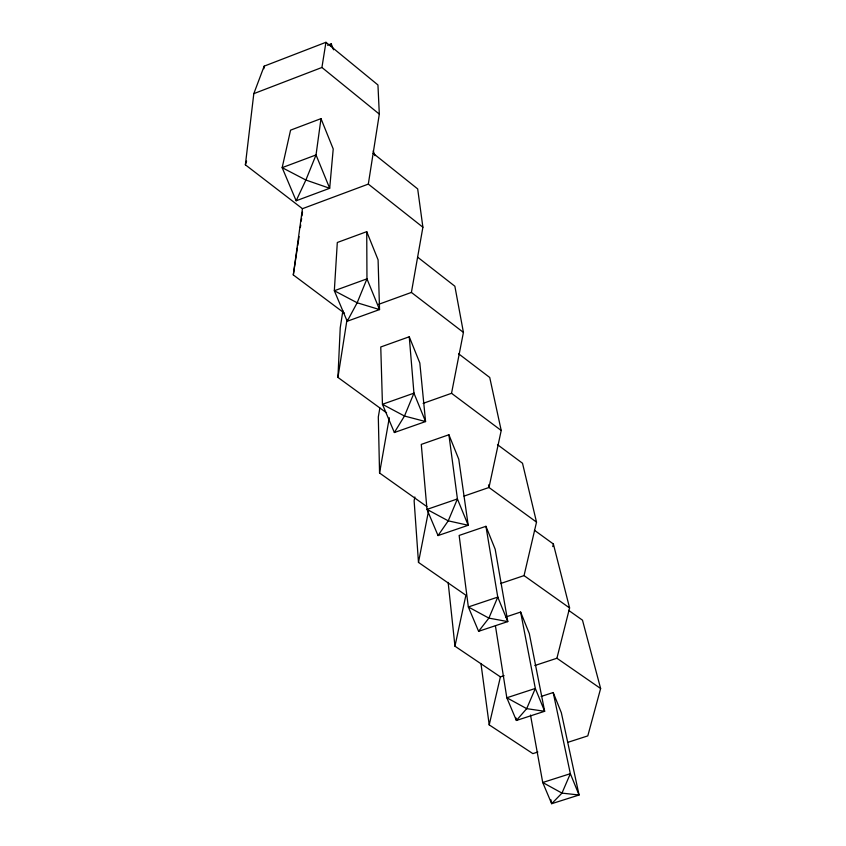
<?xml version="1.0" encoding="UTF-8"?>
<svg xmlns="http://www.w3.org/2000/svg" width="846" height="846" viewBox="0 0 846 846"><rect width="100%" height="100%" fill="white"/><g stroke="black" fill="none" stroke-linecap="round" stroke-linejoin="round"><path stroke-width="1.27" d="M386.58 412.859L337.935 377.411L340.229 327.772L342.863 310.831M245.372 164.811L253.811 93.642L264.174 66.147L325.943 42.3L377.951 84.97L379.315 114.104L368.317 184.1L302.445 208.687L245.372 164.811L246.588 161.089M263.857 68.748L264.174 66.147M320.994 118.641L316.034 154.934L305.882 180.029L296.153 200.777L282.162 167.656L290.569 130.157L320.994 118.641L333.218 148.97L329.686 188.288L296.153 200.777M330.881 46.403L331.23 43.812L327.55 45.229M344.512 313.242L293.308 274.929L302.445 208.687M300.362 227.563L300.721 224.973M301.261 221.07L301.61 218.469M301.969 215.878L302.508 211.976M293.308 274.929L297.337 248.1M297.729 245.541L299.061 236.594M337.935 377.411L347.04 319.45M253.811 93.642L321.924 67.479L325.943 42.3M379.865 407.952L378.31 416.941L379.558 473.009L426.923 506.648M379.558 473.009L389.308 417.744M378.299 304.454L411.399 292.43L422.894 227.225L417.681 188.922L373.044 153.232M414.857 496.983L414.128 500.79L418.484 562.41L465.892 595.235L454.958 646.196L500.409 676.885L504.1 675.668M418.484 562.41L428.573 510.762M423.116 403.362L451.531 393.305L463.428 332.415L454.862 286.223L417.628 257.173M458.638 353.808L489.739 377.485L501.213 430.487L488.988 487.486L464.031 496.105M537.855 752.02L532.864 753.627L489.21 724.874L500.409 676.885M500.536 583.539L524.044 575.608L536.523 522.13L522.511 463.248L497.49 444.658M552.755 546.569L553.379 544.01L534.429 530.252M534.799 665.538L556.911 658.251L569.591 607.957L553.379 544.01M568.618 610.347L582.492 620.181L600.628 688.517L587.801 735.893L567.825 742.344M347.209 321.258L357.16 302.773L366.963 278.852L366.73 231.667L337.3 242.495L334.329 290.738L347.209 321.258L379.537 309.573L378.088 259.849L366.73 231.667M394.363 432.518L404.473 416.031L413.948 393.157L409.253 336.771L380.763 346.987L382.445 404.293L394.363 432.518L425.57 421.562L419.828 363.008L409.253 336.771M438.038 535.571L448.243 520.84L457.422 498.939L448.898 434.749L421.276 444.404L426.987 509.398L438.038 535.571L468.198 525.271L458.775 459.251L448.898 434.749M478.603 631.306L488.882 618.119L497.765 597.107L485.942 526.307L459.145 535.444L468.335 606.963L478.603 631.306L507.78 621.588L495.185 549.234L485.942 526.307M505.771 617.009L520.639 612.06L529.3 633.559L544.655 711.285L516.388 720.464L506.817 697.77L495.428 625.871M541.154 696.459L553.199 692.536L561.342 712.734L579.066 795.007L551.666 803.7L542.72 782.497L530.495 715.05M556.911 658.251L600.628 688.517M524.044 575.608L569.591 607.957M536.523 522.13L488.988 487.486L488.523 484.906M451.531 393.305L501.213 430.487M411.399 292.43L463.428 332.415M368.317 184.1L422.894 227.225M321.924 67.479L379.315 114.104M373.192 150.948L375.042 155.685M331.23 43.812L333.557 49.777M553.199 692.536L570.341 773.688L579.066 795.007L561.977 793.114L542.72 782.497L570.341 773.688L561.977 793.114L551.666 803.7L550.947 799.819M520.639 612.06L535.317 688.464L544.655 711.285L526.698 708.652L506.817 697.77L535.317 688.464L526.698 708.652L516.388 720.464L515.965 717.894M480.951 663.476L489.21 724.874M448.147 582.386L454.958 646.196M316.034 154.934L282.162 167.656L305.882 180.029L329.686 188.288L316.034 154.934M366.963 278.852L334.329 290.738L357.16 302.773L379.537 309.573L366.963 278.852M413.948 393.157L382.445 404.293L404.473 416.031L425.57 421.562L413.948 393.157M457.422 498.939L426.987 509.398L448.243 520.84L468.198 525.271L457.422 498.939M497.765 597.107L468.335 606.963L488.882 618.119L507.78 621.588L497.765 597.107"/></g></svg>
